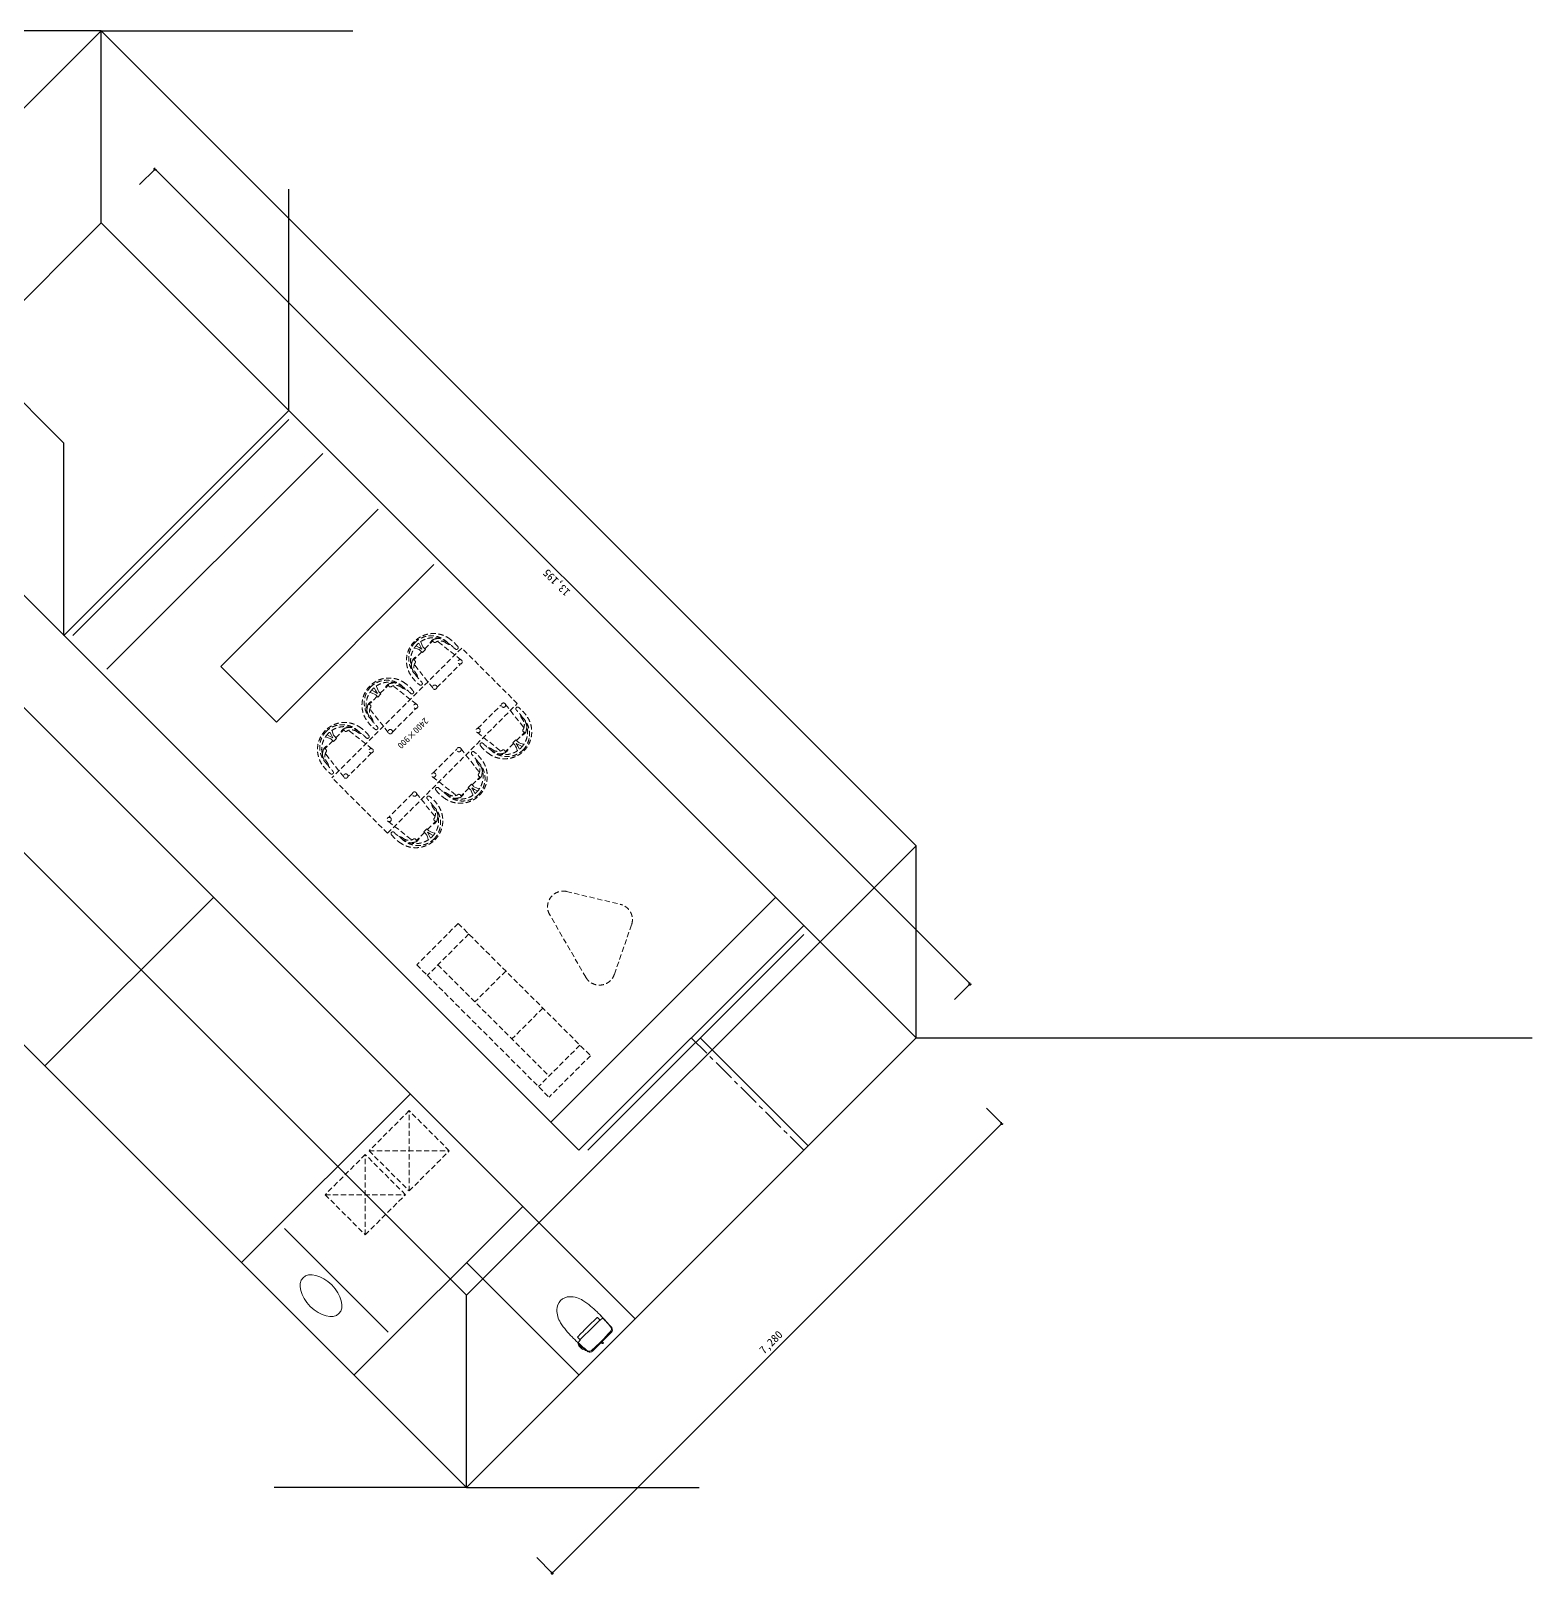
# Model space of a CAD drawing. Units: millimetres at full size, sheet at 1:50. Extents: x -18962 to 31470, y -20980 to 29837.
# Drawn here: x -7333 to 9853, y 12165 to 29837 of the extents above; entities that cross this region are included whole.
import ezdxf
from ezdxf.enums import TextEntityAlignment as Align

# ---------------------------------------------------------------- set-up
doc = ezdxf.new("R2010")
doc.units = ezdxf.units.MM
doc.header["$LTSCALE"] = 50
doc.header["$PDMODE"] = 32
doc.header["$PDSIZE"] = 25
doc.linetypes.add('CHAIN1', pattern=[8, 5, -1, 1, -1])
doc.linetypes.add('DASHED1', pattern=[1.8, 1.2, -0.6])
doc.layers.add('0-0', color=4, linetype='DASHED1', lineweight=9)
doc.styles.add('ＭＳ ゴシック', font='')
doc.styles.get('ＭＳ ゴシック').set_extended_font_data('MS Gothic')

msp = doc.modelspace()

# ---------------------------------------------------------------- linework, layer by layer
at = {"layer": '0-0', "color": 7, "linetype": 'Continuous', "lineweight": 25}
for p, q in [((-11676.61, 24689.04), (-6528.88, 29836.77)), ((-6528.88, 29836.77), (-8982.88, 29836.77)), ((-6528.88, 27636.77), (-6528.88, 29836.77)), ((-6528.88, 29836.77), (2801.4, 20506.5)), ((-6528.88, 29836.77), (-3646.69, 29836.77)), ((-4381.04, 25488.94), (-4381.04, 28022.41)), ((-11676.61, 22489.04), (-6528.88, 27636.77)), ((-6528.88, 27636.77), (2801.4, 18306.5)), ((-9102.75, 27262.9), (-6954.91, 25115.07)), ((-6954.91, 22915.07), (-4381.04, 25488.94)), ((-6954.91, 22915.07), (-6954.91, 25115.07)), ((-9102.75, 25062.9), (-1059.41, 17019.57)), ((-11676.61, 24689.04), (-2346.34, 15358.76)), ((-9746.21, 24419.44), (-415.94, 15089.16)), ((-11676.61, 22489.04), (-2346.34, 13158.76)), ((-2346.34, 15358.76), (2801.4, 20506.5)), ((2801.4, 18306.5), (2801.4, 20506.5)), ((-5241.94, 19915.17), (-7172.34, 17984.77)), ((-1381.14, 17341.3), (1192.73, 19915.17)), ((-1059.41, 17019.57), (1514.46, 19593.43)), ((-2346.34, 13158.76), (2801.4, 18306.5)), ((2801.4, 18306.5), (9853.19, 18306.5)), ((-2989.81, 17663.03), (-4920.21, 15732.63)), ((-3633.27, 14445.7), (-1702.87, 16376.1)), ((-2346.34, 15732.63), (-1059.41, 14445.7)), ((-2346.34, 13158.76), (-2346.34, 15358.76)), ((-2346.34, 13158.76), (-4549.8, 13158.76)), ((-2346.34, 13158.76), (316.72, 13158.76))]:
    msp.add_line(p, q, dxfattribs=at)
at = {"layer": '0-0', "color": 6, "linetype": 'Continuous'}
for p, q in [((-5912.13, 28253.52), (-6088.91, 28076.74)), ((3418.14, 18923.25), (-5912.13, 28253.52)), ((3418.14, 18923.25), (3241.37, 18746.47)), ((3782.27, 17325.62), (3605.5, 17502.4)), ((-1365.46, 12177.89), (3782.27, 17325.62)), ((-855.96, 15039.32), (-932.25, 14962.01)), ((-893.32, 15063.11), (-849.92, 15104.33)), ((-820.94, 15075.34), (-855.96, 15039.32)), ((-851.68, 15167.61), (-837.78, 15153.88)), ((-816.87, 15073.61), (-847.55, 15104.29)), ((-837.78, 15153.88), (-820.65, 15136.49)), ((-820.65, 15136.49), (-803.49, 15118.65)), ((-789.34, 15097.46), (-814.07, 15073.58)), ((-806.34, 15124.6), (-807.79, 15123.15)), ((-806.34, 15124.6), (-795.03, 15113.28)), ((-803.49, 15118.65), (-798.05, 15112.9)), ((-795.03, 15113.28), (-796.64, 15111.67)), ((-758.28, 15071.69), (-756.41, 15069.67)), ((-729.15, 15039.53), (-727.13, 15037.25)), ((-721.46, 15026.56), (-705.32, 15007.79)), ((-1124.12, 14867.54), (-1137.85, 14881.43)), ((-1106.73, 14850.41), (-1124.12, 14867.54)), ((-1088.89, 14833.24), (-1106.73, 14850.41)), ((-1101.91, 14843.17), (-1100.61, 14844.47)), ((-1074.57, 14879.67), (-1033.35, 14923.07)), ((-1074.53, 14877.31), (-1043.85, 14846.63)), ((-1009.56, 14885.72), (-1045.58, 14850.69)), ((-932.25, 14962.01), (-1009.56, 14885.72)), ((-796.09, 14825.85), (-687.63, 14934.31)), ((-705.32, 15007.79), (-696.97, 14997.91)), ((-692.85, 14999.09), (-693.75, 14998.18)), ((-693.39, 14997.55), (-692.34, 14996.26)), ((-683.73, 14985.86), (-684.08, 14986.29)), ((-683.58, 14985.73), (-681.54, 14987.77)), ((-1090.6, 14831.86), (-1089.05, 14833.4)), ((-1072.03, 14816.48), (-1089.2, 14833.25)), ((-1043.83, 14843.82), (-1067.7, 14819.1)), ((-1059.63, 14792.47), (-1065.5, 14786.6)), ((-1063.59, 14797.35), (-1064.38, 14798.1)), ((-1063.56, 14797.34), (-1063.59, 14797.35)), ((-1059.36, 14793.35), (-1062.01, 14795.85)), ((-1056.64, 14774.09), (-1025.84, 14746.15)), ((-1054.67, 14789.37), (-1047.85, 14783.09)), ((-1006.61, 14744.38), (-1012.52, 14738.46)), ((-991.09, 14731.99), (-1005.64, 14744.6)), ((-978.03, 14735.07), (-996.8, 14751.21)), ((-988.42, 14729.71), (-989.93, 14731)), ((-968.15, 14726.73), (-978.03, 14735.07)), ((-969.68, 14722.25), (-968.43, 14723.51)), ((-966.5, 14722.1), (-967.79, 14723.15)), ((-958.37, 14710.94), (-955.98, 14713.33)), ((-956.53, 14713.84), (-956.1, 14713.49)), ((-904.55, 14717.39), (-796.09, 14825.85)), ((-1365.46, 12177.89), (-1542.24, 12354.66))]:
    msp.add_line(p, q, dxfattribs=at)
at = {"layer": '0-0', "color": 3, "linetype": 'Continuous'}
for p, q in [((-6852.38, 22915.07), (-4381.04, 25386.41)), ((-6463.47, 22526.16), (-3992.13, 24997.5)), ((-4522.46, 21921.58), (-2719.34, 23724.71)), ((-956.87, 17019.57), (1514.46, 19490.9)), ((330.06, 18306.5), (1565.73, 17070.83)), ((-3244.37, 14937.14), (-4428.77, 16121.54))]:
    msp.add_line(p, q, dxfattribs=at)
at = {"layer": '0-0'}
for p, q in [((-2874.31, 22789.11), (-2892.56, 22824.58)), ((-2867.28, 22840.17), (-2857.39, 22812)), ((-2857.39, 22812), (-2849.2, 22791.83)), ((-2823.6, 22760.97), (-2728.86, 22855.71)), ((-2738.31, 22859.92), (-2758.78, 22838.87)), ((-2410.69, 22635.6), (-2675.51, 22844.4)), ((-2401.14, 22770.11), (-3886.06, 21285.19)), ((-2957.64, 22640.59), (-2936.59, 22661.06)), ((-2858.69, 22725.88), (-2953.43, 22631.14)), ((-2937.89, 22769.56), (-2909.72, 22759.67)), ((-2886.83, 22776.59), (-2922.3, 22794.84)), ((-2909.72, 22759.67), (-2889.55, 22751.48)), ((-2889.55, 22751.48), (-2881.28, 22746.8)), ((-2856.42, 22758.7), (-2886.83, 22776.59)), ((-2875, 22741.38), (-2881.28, 22746.8)), ((-2851.02, 22718.22), (-2875, 22741.38)), ((-2856.42, 22758.7), (-2874.31, 22789.11)), ((-2851.19, 22718.05), (-2815.94, 22753.3)), ((-2849.2, 22791.83), (-2844.52, 22783.56)), ((-2839.1, 22777.28), (-2844.52, 22783.56)), ((-2815.94, 22753.3), (-2839.1, 22777.28)), ((-1764.74, 22133.71), (-2401.14, 22770.11)), ((-2733.32, 22312.97), (-2942.12, 22577.79)), ((-2685.42, 22316.13), (-2413.85, 22587.7)), ((-3395.94, 22267.47), (-3431.41, 22285.72)), ((-3383.42, 22279.99), (-3401.67, 22315.46)), ((-3365.54, 22249.59), (-3395.94, 22267.47)), ((-3365.54, 22249.59), (-3383.42, 22279.99)), ((-3376.4, 22331.05), (-3366.5, 22302.89)), ((-3366.5, 22302.89), (-3358.32, 22282.71)), ((-3358.32, 22282.71), (-3353.63, 22274.45)), ((-3348.22, 22268.16), (-3353.63, 22274.45)), ((-3325.06, 22244.18), (-3348.22, 22268.16)), ((-3332.71, 22251.86), (-3237.98, 22346.59)), ((-3247.42, 22350.81), (-3267.89, 22329.76)), ((-2919.81, 22126.49), (-3184.62, 22335.29)), ((-3466.76, 22131.47), (-3445.71, 22151.94)), ((-3367.81, 22216.76), (-3462.54, 22122.03)), ((-3447, 22260.45), (-3418.84, 22250.55)), ((-3418.84, 22250.55), (-3398.66, 22242.37)), ((-3398.66, 22242.37), (-3390.4, 22237.68)), ((-3384.11, 22232.27), (-3390.4, 22237.68)), ((-3360.13, 22209.11), (-3384.11, 22232.27)), ((-3360.31, 22208.94), (-3325.06, 22244.18)), ((-3249.67, 20648.79), (-1764.74, 22133.71)), ((-2218.73, 21849.44), (-1947.16, 22121.01)), ((-1899.25, 22124.16), (-1690.45, 21859.35)), ((-3242.44, 21803.86), (-3451.24, 22068.67)), ((-3194.53, 21807.01), (-2922.96, 22078.58)), ((-3956.12, 21751.33), (-3927.95, 21741.43)), ((-3905.06, 21758.35), (-3940.53, 21776.6)), ((-3927.95, 21741.43), (-3907.78, 21733.25)), ((-3892.54, 21770.88), (-3910.79, 21806.34)), ((-3874.66, 21740.47), (-3905.06, 21758.35)), ((-3874.66, 21740.47), (-3892.54, 21770.88)), ((-3885.52, 21821.93), (-3875.62, 21793.77)), ((-3875.62, 21793.77), (-3867.43, 21773.59)), ((-3867.43, 21773.59), (-3862.75, 21765.33)), ((-3857.34, 21759.05), (-3862.75, 21765.33)), ((-3834.18, 21735.06), (-3857.34, 21759.05)), ((-3841.83, 21742.74), (-3747.1, 21837.47)), ((-3756.54, 21841.69), (-3777.01, 21820.64)), ((-3428.93, 21617.37), (-3693.74, 21826.17)), ((-2221.88, 21801.53), (-1957.07, 21592.73)), ((-1773.88, 21711.26), (-1679.15, 21805.99)), ((-1674.93, 21796.55), (-1695.98, 21776.08)), ((-3975.88, 21622.35), (-3954.83, 21642.82)), ((-3876.93, 21707.65), (-3971.66, 21612.91)), ((-3751.56, 21294.74), (-3960.36, 21559.55)), ((-3907.78, 21733.25), (-3899.51, 21728.57)), ((-3893.23, 21723.15), (-3899.51, 21728.57)), ((-3869.25, 21699.99), (-3893.23, 21723.15)), ((-3834, 21735.24), (-3869.25, 21699.99)), ((-3432.08, 21569.46), (-3703.65, 21297.89)), ((-2727.84, 21340.32), (-2456.27, 21611.89)), ((-2408.37, 21615.05), (-2199.57, 21350.23)), ((-1808.98, 21676.16), (-1903.71, 21581.43)), ((-1894.27, 21577.21), (-1873.8, 21598.26)), ((-1816.8, 21683.66), (-1781.56, 21718.91)), ((-1816.63, 21683.84), (-1793.47, 21659.86)), ((-1793.47, 21659.86), (-1788.06, 21653.58)), ((-1783.38, 21645.31), (-1788.06, 21653.58)), ((-1775.19, 21625.14), (-1783.38, 21645.31)), ((-1781.56, 21718.91), (-1757.58, 21695.75)), ((-1776.15, 21678.43), (-1758.27, 21648.03)), ((-1776.15, 21678.43), (-1745.75, 21660.55)), ((-1765.29, 21596.97), (-1775.19, 21625.14)), ((-1758.27, 21648.03), (-1740.02, 21612.56)), ((-1757.58, 21695.75), (-1751.3, 21690.34)), ((-1743.03, 21685.66), (-1751.3, 21690.34)), ((-1745.75, 21660.55), (-1710.28, 21642.3)), ((-1722.85, 21677.47), (-1743.03, 21685.66)), ((-1694.69, 21667.57), (-1722.85, 21677.47)), ((-3249.67, 20648.79), (-3886.06, 21285.19)), ((-2731, 21292.42), (-2466.18, 21083.62)), ((-2325.92, 21174.55), (-2290.67, 21209.8)), ((-2290.67, 21209.8), (-2266.69, 21186.64)), ((-2283, 21202.14), (-2188.26, 21296.88)), ((-2184.05, 21287.43), (-2205.1, 21266.96)), ((-2965.39, 21102.77), (-3236.96, 20831.2)), ((-2917.49, 21105.93), (-2708.68, 20841.11)), ((-2318.09, 21167.05), (-2412.83, 21072.31)), ((-2403.38, 21068.1), (-2382.91, 21089.15)), ((-2325.75, 21174.72), (-2302.59, 21150.74)), ((-2302.59, 21150.74), (-2297.17, 21144.46)), ((-2292.49, 21136.19), (-2297.17, 21144.46)), ((-2284.3, 21116.02), (-2292.49, 21136.19)), ((-2285.27, 21169.32), (-2267.38, 21138.91)), ((-2285.27, 21169.32), (-2254.86, 21151.43)), ((-2274.41, 21087.85), (-2284.3, 21116.02)), ((-2267.38, 21138.91), (-2249.13, 21103.45)), ((-2266.69, 21186.64), (-2260.41, 21181.22)), ((-2252.14, 21176.54), (-2260.41, 21181.22)), ((-2254.86, 21151.43), (-2219.4, 21133.18)), ((-2231.97, 21168.35), (-2252.14, 21176.54)), ((-2203.8, 21158.46), (-2231.97, 21168.35)), ((-3240.12, 20783.3), (-2975.3, 20574.5)), ((-2799.62, 20700.85), (-2834.86, 20665.6)), ((-2799.79, 20700.68), (-2775.81, 20677.52)), ((-2792.12, 20693.02), (-2697.38, 20787.76)), ((-2775.81, 20677.52), (-2769.53, 20672.1)), ((-2693.17, 20778.31), (-2714.22, 20757.84)), ((-2827.21, 20657.93), (-2921.95, 20563.19)), ((-2912.5, 20558.98), (-2892.03, 20580.03)), ((-2834.86, 20665.6), (-2811.71, 20641.62)), ((-2811.71, 20641.62), (-2806.29, 20635.34)), ((-2801.61, 20627.08), (-2806.29, 20635.34)), ((-2793.42, 20606.9), (-2801.61, 20627.08)), ((-2794.39, 20660.2), (-2763.98, 20642.31)), ((-2794.39, 20660.2), (-2776.5, 20629.79)), ((-2783.53, 20578.74), (-2793.42, 20606.9)), ((-2776.5, 20629.79), (-2758.25, 20594.33)), ((-2761.26, 20667.42), (-2769.53, 20672.1)), ((-2763.98, 20642.31), (-2728.51, 20624.07)), ((-2741.09, 20659.24), (-2761.26, 20667.42)), ((-2712.92, 20649.34), (-2741.09, 20659.24)), ((-1200.31, 19982.48), (-588.73, 19835.98)), ((-2441.37, 19616.27), (-2915.83, 19141.8)), ((-980.34, 19000), (-1394.01, 19716.5)), ((-2320.45, 19495.35), (-2794.92, 19020.89)), ((-653.14, 19034.75), (-455.23, 19604.75)), ((-2915.83, 19141.8), (-1401.21, 17627.18)), ((-2674, 19141.8), (-1401.21, 17869.01)), ((-1896.19, 19071.09), (-2249.74, 18717.54)), ((-1471.92, 18646.83), (-1825.48, 18293.27)), ((-1047.66, 18222.56), (-1522.13, 17748.09)), ((-3002.43, 16553.23), (-3002.43, 17472.47)), ((-3504.91, 16050.76), (-3504.91, 16970)), ((-3462.05, 17012.85), (-2542.81, 17012.85)), ((-3964.53, 16510.38), (-3045.29, 16510.38))]:
    msp.add_line(p, q, dxfattribs=at)
at = {"layer": '0-0', "linetype": 'CHAIN1'}
msp.add_line((227.53, 18306.5), (1514.46, 17019.57), dxfattribs=at)
at = {"layer": '0-0', "color": 3, "linetype": 'Continuous'}
msp.add_lwpolyline([(-4522.46, 21921.58), (-5158.86, 22557.98), (-3355.73, 24361.1)], dxfattribs=at)
at = {"layer": '0-0'}
msp.add_lwpolyline([(-2441.37, 19616.27), (-926.74, 18101.65), (-1401.21, 17627.18)], dxfattribs=at)
for points in [[(-2542.81, 17012.85), (-3002.43, 17472.47), (-3462.05, 17012.85), (-3002.43, 16553.23)], [(-3045.29, 16510.38), (-3504.91, 16970), (-3964.53, 16510.38), (-3504.91, 16050.76)]]:
    msp.add_lwpolyline(points, close=True, dxfattribs=at)
at = {"layer": '0-0', "color": 6, "linetype": 'Continuous'}
for points in [[(-687.1, 14989.89), (-684.91, 14987.29), (-684.08, 14986.29)], [(-956.53, 14713.84), (-957.53, 14714.66), (-960.13, 14716.86)]]:
    msp.add_lwpolyline(points, dxfattribs=at)
at = {"layer": '0-0'}
for centre in [(-2419.24, 22612.11), (-2709.83, 22321.52), (-2928.36, 22102.99), (-1922.75, 22115.61), (-3218.94, 21812.41), (-2213.33, 21825.03), (-3437.48, 21593.87), (-2431.86, 21606.5), (-3728.06, 21303.29), (-2722.45, 21315.91), (-2940.98, 21097.38), (-3231.57, 20806.79)]:
    msp.add_circle(centre, 25, dxfattribs=at)
at = {"layer": '0-0', "color": 6, "linetype": 'Continuous'}
msp.add_circle((-788.94, 14818.7), 2, dxfattribs=at)
at = {"layer": '0-0'}
for centre, radius, start, end in [((-2723.49, 22625.77), 310, 135, 217.9598), ((-2745.32, 22651.47), 262.58, 135.59777, 225.57094), ((-2723.98, 22626.26), 262, 135, 217.64014), ((-2723.49, 22625.77), 310, 52.0402, 135), ((-2749.19, 22647.6), 262.58, 44.42906, 134.40223), ((-2723.98, 22626.26), 262, 52.35986, 135), ((-2747.4, 22830.72), 14, 145.96776, 205.96776), ((-2705.13, 22822.52), 50, 106.0584, 131.57426), ((-2709.04, 22853.03), 20, 172.30243, 315.00003), ((-2637.97, 22571.33), 310, 94.20458, 104.7935), ((-2646.01, 22745.96), 105, 52.65393, 117.75168), ((-2522.1, 22902.92), 95, 230.66438, 264.92165), ((-2966.68, 22260.47), 700, 45.43406, 54.64874), ((-2799.94, 22508.06), 450, 38.38654, 53.58573), ((-2669.05, 22540.25), 310, 165.2065, 175.79542), ((-2920.24, 22607.41), 50, 138.42574, 163.9416), ((-2950.75, 22611.32), 20, 314.99997, 97.69757), ((-2928.44, 22649.68), 14, 64.03224, 124.03224), ((-2461.34, 22773.33), 20, 225.04633, 45.07392), ((-2843.68, 22548.29), 105, 152.24832, 217.34607), ((-2358.19, 22868.96), 700, 215.35126, 224.56594), ((-3000.64, 22424.38), 95, 5.07835, 39.33562), ((-3232.61, 22116.66), 310, 135, 217.9598), ((-3254.43, 22142.36), 262.58, 135.59777, 225.57094), ((-3233.09, 22117.14), 262, 135, 217.64014), ((-3232.61, 22116.66), 310, 52.0402, 135), ((-3258.31, 22138.48), 262.58, 44.42906, 134.40223), ((-3233.09, 22117.14), 262, 52.35986, 135), ((-3256.51, 22321.6), 14, 145.96776, 205.96776), ((-3214.24, 22313.4), 50, 106.0584, 131.57426), ((-3218.16, 22343.91), 20, 172.30243, 315.00003), ((-3147.08, 22062.22), 310, 94.20458, 104.7935), ((-3155.12, 22236.85), 105, 52.65393, 117.75168), ((-3031.21, 22393.8), 95, 230.66438, 264.92165), ((-3475.79, 21751.35), 700, 45.43406, 54.64874), ((-3309.05, 21998.94), 450, 38.38654, 53.58573), ((-2970.45, 22264.21), 20, 225.04633, 45.07392), ((-2605.78, 22702.22), 450, 216.41427, 231.61346), ((-2871.05, 22363.62), 20, 224.92608, 44.95367), ((-3178.17, 22031.13), 310, 165.2065, 175.79542), ((-3429.35, 22098.29), 50, 138.42574, 163.9416), ((-3459.86, 22102.21), 20, 314.99997, 97.69757), ((-3437.55, 22140.56), 14, 64.03224, 124.03224), ((-1761.53, 22073.52), 20, 44.92608, 224.95367), ((-3741.73, 21607.54), 310, 52.0402, 135), ((-3114.89, 22193.1), 450, 216.41427, 231.61346), ((-3352.8, 22039.17), 105, 152.24832, 217.34607), ((-2867.3, 22359.84), 700, 215.35126, 224.56594), ((-3509.75, 21915.26), 95, 5.07835, 39.33562), ((-2274.39, 21568.18), 700, 35.35126, 44.56594), ((-2026.8, 21734.92), 450, 36.41427, 51.61346), ((-1631.94, 22012.76), 95, 185.07835, 219.33562), ((-1908.6, 21810.88), 262, 315, 37.64014), ((-1788.89, 21888.85), 105, 332.24832, 37.34607), ((-1887.26, 21785.66), 262.58, 315.59777, 45.57094), ((-1909.08, 21811.36), 310, 315, 37.9598), ((-3741.73, 21607.54), 310, 135, 217.9598), ((-3763.55, 21633.24), 262.58, 135.59777, 225.57094), ((-3742.21, 21608.02), 262, 135, 217.64014), ((-3767.43, 21629.37), 262.58, 44.42906, 134.40223), ((-3742.21, 21608.02), 262, 52.35986, 135), ((-3765.63, 21812.48), 14, 145.96776, 205.96776), ((-3723.36, 21804.28), 50, 106.0584, 131.57426), ((-3727.28, 21834.8), 20, 172.30243, 315.00003), ((-3656.2, 21553.1), 310, 94.20458, 104.7935), ((-3664.24, 21727.73), 105, 52.65393, 117.75168), ((-3540.33, 21884.68), 95, 230.66438, 264.92165), ((-3984.91, 21242.23), 700, 45.43406, 54.64874), ((-3818.17, 21489.82), 450, 38.38654, 53.58573), ((-3479.57, 21755.1), 20, 225.04633, 45.07392), ((-3380.16, 21854.5), 20, 224.92608, 44.95367), ((-1704.14, 21787.46), 14, 244.03224, 304.03224), ((-1681.83, 21825.81), 20, 134.99997, 277.69757), ((-1712.34, 21829.73), 50, 318.42574, 343.9416), ((-1963.52, 21896.89), 310, 345.2065, 355.79542), ((-3687.29, 21522.01), 310, 165.2065, 175.79542), ((-3938.47, 21589.17), 50, 138.42574, 163.9416), ((-3968.98, 21593.09), 20, 314.99997, 97.69757), ((-3861.92, 21530.06), 105, 152.24832, 217.34607), ((-3946.67, 21631.44), 14, 64.03224, 124.03224), ((-2270.64, 21564.4), 20, 44.92608, 224.95367), ((-2535.91, 21225.8), 450, 36.41427, 51.61346), ((-2171.24, 21663.81), 20, 45.04633, 225.07392), ((-1832.64, 21929.08), 450, 218.38654, 233.58573), ((-1665.9, 22176.67), 700, 225.43406, 234.64874), ((-2110.48, 21534.22), 95, 50.66438, 84.92165), ((-1909.08, 21811.36), 310, 232.0402, 315), ((-1883.38, 21789.54), 262.58, 224.42906, 314.40223), ((-1908.6, 21810.88), 262, 232.35986, 315), ((-1986.57, 21691.17), 105, 232.65393, 297.75168), ((-1994.61, 21865.8), 310, 274.20458, 284.7935), ((-1923.53, 21584.11), 20, 352.30243, 135.00003), ((-1927.45, 21614.62), 50, 286.0584, 311.57426), ((-1885.18, 21606.42), 14, 325.96776, 25.96776), ((-3624.01, 21683.99), 450, 216.41427, 231.61346), ((-3376.42, 21850.72), 700, 215.35126, 224.56594), ((-4018.87, 21406.14), 95, 5.07835, 39.33562), ((-2783.51, 21059.06), 700, 35.35126, 44.56594), ((-2141.06, 21503.64), 95, 185.07835, 219.33562), ((-2417.71, 21301.76), 262, 315, 37.64014), ((-2298.01, 21379.73), 105, 332.24832, 37.34607), ((-2396.37, 21276.55), 262.58, 315.59777, 45.57094), ((-2418.2, 21302.25), 310, 315, 37.9598), ((-3889.28, 21345.38), 20, 224.92608, 44.95367), ((-2213.25, 21278.34), 14, 244.03224, 304.03224), ((-2190.94, 21316.7), 20, 134.99997, 277.69757), ((-2221.45, 21320.61), 50, 318.42574, 343.9416), ((-2472.64, 21387.77), 310, 345.2065, 355.79542), ((-2779.76, 21055.29), 20, 44.92608, 224.95367), ((-3292.62, 20549.94), 700, 35.35126, 44.56594), ((-3045.03, 20716.68), 450, 36.41427, 51.61346), ((-2680.35, 21154.69), 20, 45.04633, 225.07392), ((-2341.75, 21419.96), 450, 218.38654, 233.58573), ((-2175.01, 21667.55), 700, 225.43406, 234.64874), ((-2619.59, 21025.11), 95, 50.66438, 84.92165), ((-2418.2, 21302.25), 310, 232.0402, 315), ((-2392.5, 21280.42), 262.58, 224.42906, 314.40223), ((-2417.71, 21301.76), 262, 232.35986, 315), ((-2495.68, 21182.06), 105, 232.65393, 297.75168), ((-2503.72, 21356.69), 310, 274.20458, 284.7935), ((-2432.65, 21074.99), 20, 352.30243, 135.00003), ((-2436.56, 21105.5), 50, 286.0584, 311.57426), ((-2394.29, 21097.3), 14, 325.96776, 25.96776), ((-2650.17, 20994.53), 95, 185.07835, 219.33562), ((-2926.83, 20792.65), 262, 315, 37.64014), ((-2807.12, 20870.61), 105, 332.24832, 37.34607), ((-2905.49, 20767.43), 262.58, 315.59777, 45.57094), ((-2927.31, 20793.13), 310, 315, 37.9598), ((-2981.76, 20878.65), 310, 345.2065, 355.79542), ((-2722.37, 20769.22), 14, 244.03224, 304.03224), ((-2700.06, 20807.58), 20, 134.99997, 277.69757), ((-2730.57, 20811.49), 50, 318.42574, 343.9416), ((-3189.47, 20645.57), 20, 45.04633, 225.07392), ((-2850.87, 20910.85), 450, 218.38654, 233.58573), ((-2684.13, 21158.44), 700, 225.43406, 234.64874), ((-3128.71, 20515.99), 95, 50.66438, 84.92165), ((-2927.31, 20793.13), 310, 232.0402, 315), ((-2901.62, 20771.3), 262.58, 224.42906, 314.40223), ((-2926.83, 20792.65), 262, 232.35986, 315), ((-3004.8, 20672.94), 105, 232.65393, 297.75168), ((-3012.84, 20847.57), 310, 274.20458, 284.7935), ((-2941.77, 20565.87), 20, 352.30243, 135.00003), ((-2945.68, 20596.38), 50, 286.0584, 311.57426), ((-2903.41, 20588.18), 14, 325.96776, 25.96776), ((-1238.12, 19806.5), 180, 77.87344, 210), ((-626.54, 19660), 180, 342.12656, 77.87344), ((-824.45, 19090), 180, 210, 342.12656)]:
    msp.add_arc(centre, radius, start, end, dxfattribs=at)
at = {"layer": '0-0', "color": 6, "linetype": 'Continuous'}
for centre, radius, start, end in [((-1162.23, 15192.2), 150.05, 135.0549, 179.89546), ((-1162.44, 15191.99), 150.05, 90.10454, 134.9451), ((-1162.1, 15064.14), 277.9, 57.64369, 90.12599), ((-1446.32, 14623.89), 801.91, 49.585, 57.32362), ((-2105.08, 13840.99), 1825.08, 46.62554, 49.77387), ((-1034.38, 15191.86), 277.9, 179.87401, 212.3563), ((-594.14, 15476.08), 801.91, 212.67638, 220.415), ((2571.53, 11458.23), 5000.03, 133.86525, 135), ((-848.75, 15103.09), 1.7, 44.95977, 133.16095), ((-822.46, 15076.43), 1.96, 357.04687, 45.31077), ((-822.08, 15076.43), 1.58, 316.25723, 356.1471), ((-815.45, 15075.02), 2, 225.00001, 314.00003), ((-808.85, 15110.77), 14.05, 10.29195, 79.70805), ((-808.83, 15098.81), 17.75, 49.2672, 52.57207), ((-801.87, 15108.02), 6.27, 35.97263, 42.52251), ((-796.7, 15111.76), 0.108, 211.8185, 302.16534), ((-796.72, 15111.75), 0.118, 312.61326, 315.05573), ((-2225.95, 13713.04), 2000, 42.79123, 44.37871), ((-787.65, 15095.62), 2.49, 43.77596, 133.92509), ((-2350.44, 13609.32), 2159.21, 42.12925, 43.56349), ((-2225.95, 13713.04), 2000, 41.54811, 42.71222), ((-2345.59, 13613.72), 2152.65, 41.02015, 42.1289), ((-2225.95, 13713.04), 2000, 39.98921, 41.46095), ((188.76, 16134.83), 1825.08, 220.22613, 223.37446), ((-1073.33, 14878.51), 1.7, 136.83905, 225.04023), ((-1046.67, 14852.21), 1.96, 224.68923, 272.95313), ((-1046.67, 14851.84), 1.58, 273.8529, 313.74277), ((-1045.26, 14845.21), 2, 315.99997, 44.99999), ((2571.53, 11458.23), 5000.03, 135, 136.13475), ((-2312.81, 16342.66), 2136.58, 314.99824, 316.73233), ((-2248.88, 16282.98), 2049.12, 316.72228, 319.25261), ((-729.33, 14970.84), 42.19, 20.16249, 39.92321), ((-725.63, 14970.51), 38.43, 319.3308, 348.53917), ((-693.67, 14998.17), 0.088, 170.47852, 206.32314), ((-692.67, 14998.59), 1.17, 203.2505, 209.64586), ((-689.81, 15000.16), 4.43, 208.94065, 216.10394), ((-695.36, 14985.26), 14.05, 10.29195, 79.70805), ((-482.89, 15163.05), 267.74, 218.53194, 220.29751), ((-728.36, 14971.03), 41.21, 348.58278, 20.37541), ((-715.89, 14962.59), 39.99, 314.98062, 35.66346), ((-682.96, 14986.48), 0.991, 218.74447, 228.77713), ((-683.59, 14985.74), 0.021, 221.20548, 327.93343), ((-1088.09, 14845.68), 14.05, 190.29195, 259.70805), ((-1077.8, 14810.77), 8.12, 359.4741, 44.64746), ((-1052.41, 14810.55), 17.28, 179.52239, 226.14331), ((-1065.87, 14817.41), 2.49, 136.07491, 226.22404), ((420.44, 16380.2), 2159.21, 226.43651, 227.87075), ((-1064.79, 14785.89), 1, 135, 209.29823), ((-1026.42, 14807.43), 45, 209.29823, 227.80245), ((-978.8, 14884.33), 121.46, 225.73889, 226.75691), ((-1063.19, 14796.99), 0.006, 61.22304, 219.34148), ((-1059.16, 14794.1), 0.506, 204.35678, 218.63441), ((-1059.72, 14793.55), 0.349, 44.07849, 73.62512), ((-1060.26, 14793.13), 0.92, 313.76436, 359.88769), ((-1055.86, 14796.47), 4.57, 215.9692, 217.01342), ((-1060.27, 14793.19), 0.926, 356.36916, 34.57222), ((-1068.02, 14783.68), 13.25, 47.88261, 49.79742), ((-1152.41, 14688.21), 140.67, 45.98334, 48.46332), ((314.31, 16253.02), 2004.04, 227.1794, 228.33095), ((416.04, 16375.34), 2152.65, 227.8711, 228.97985), ((-995.61, 14779.49), 45, 227.80245, 246.40254), ((-1519.43, 14189.08), 756.85, 47.36133, 48.5104), ((-1013.22, 14739.17), 1, 246.40254, 315), ((-1046.34, 14702.96), 58.36, 45.37253, 47.2954), ((-1005.97, 14743.71), 0.917, 90.7968, 133.67375), ((-1005.88, 14743.75), 0.887, 58.42325, 96.47644), ((-1004.44, 14745.82), 1.64, 233.38829, 237.45396), ((-1005.56, 14744.26), 0.322, 31.90926, 47.08873), ((-1005.29, 14744.47), 0.048, 229.49604, 272.40471), ((-982.03, 14742.13), 13.59, 228.21226, 234.4005), ((-991.5, 14730.71), 1.6, 10.28252, 13.15821), ((-977.5, 14742.55), 16.86, 229.63319, 247.5315), ((-977.25, 14743.02), 17.38, 247.37378, 270.57953), ((-970.22, 14635.11), 90.79, 92.55869, 94.33315), ((-974.43, 14717.62), 8.18, 66.44503, 88.90959), ((-974.75, 14717), 8.88, 45.84061, 66.13073), ((-955.86, 14724.77), 14.05, 190.29195, 259.70805), ((-968.41, 14723.42), 0.088, 63.67686, 99.52148), ((-968.83, 14722.43), 1.17, 60.35414, 66.7495), ((-970.4, 14719.57), 4.43, 53.89606, 61.05934), ((-941.08, 14759.08), 42.19, 230.07679, 249.83751), ((-1133.3, 14512.65), 267.74, 49.70249, 51.46806), ((-932.83, 14745.65), 39.99, 234.33654, 315.01938), ((-956.72, 14712.72), 0.991, 41.22287, 51.25553), ((-955.99, 14713.35), 0.021, 302.06657, 48.79452), ((-941.27, 14758.11), 41.21, 249.62459, 281.41722), ((-940.75, 14755.39), 38.43, 281.46083, 310.6692), ((-2253.22, 16278.64), 2049.12, 310.74739, 313.27772), ((-2312.9, 16342.57), 2136.58, 313.26767, 315.00176)]:
    msp.add_arc(centre, radius, start, end, dxfattribs=at)
at = {"layer": '0-0', "color": 3, "linetype": 'Continuous'}
msp.add_ellipse((-4012.17, 15353.73), major_axis=(-205.29, 205.29), ratio=0.6, dxfattribs=at)
at = {"layer": '0-0', "color": 6}
for p in [(-5912.13, 28253.52), (3418.14, 18923.25), (3782.27, 17325.62), (-788.94, 14818.7), (-1365.46, 12177.89)]:
    msp.add_point(p, dxfattribs=at)

# ---------------------------------------------------------------- texts
at = {"layer": '0-0', "style": 'ＭＳ ゴシック'}
for s, height, rotation, p in [('13,195', 91.64, 135, (-1132.09, 23438.12)), ('2400×900', 73.31, 225, (-2841.09, 21993.55)), ('7,280', 91.64, 45, (1080.24, 14658.95))]:
    msp.add_text(s, height=height, rotation=rotation, dxfattribs=at).set_placement(p, align=Align.BOTTOM_LEFT)

doc.saveas('drawing.dxf')
